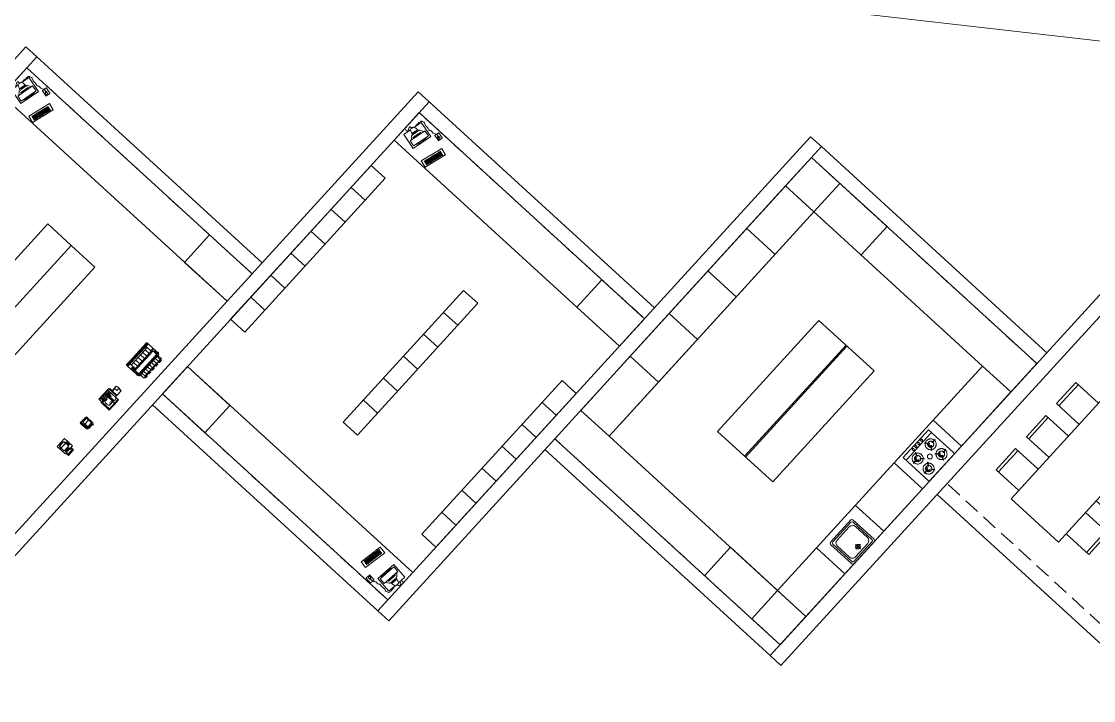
# Model space of a CAD drawing. Header units: metres. Extents: x 750 to 3116, y -341 to 1465.
# Drawn here: x 1571.61 to 1588.37, y 762.22 to 772.83 of the extents above; entities that cross this region are included whole.
import ezdxf

# ---------------------------------------------------------------- set-up
doc = ezdxf.new("R2010")
doc.units = ezdxf.units.M
for name, pattern in [('ACAD_ISO04W100', [30, 24, -3, 0, -3]), ('DASHED', [0.75, 0.5, -0.25]), ('DASHED2', [0.375, 0.25, -0.125])]:
    doc.linetypes.add(name, pattern=pattern)
for name, color, linetype, lineweight in [('Footpath', 32, 'Continuous', 18), ('Furniture', 44, 'Continuous', 5), ('Hidden line', 251, 'Continuous', 5), ('Inverted beam', 252, 'Continuous', 5), ('Wall ext', 20, 'Continuous', 18)]:
    doc.layers.add(name, color=color, linetype=linetype, lineweight=lineweight)

# ---------------------------------------------------------------- blocks, each defined once
blk = doc.blocks.new('Dining Table')
at = {"layer": 'Furniture', "color": 0, "linetype": 'ByBlock'}
for p, q in [((29872645, 12208379), (29872645, 12208859)), ((29872645, 12208859), (29873095, 12208859)), ((29872645, 12208809), (29873095, 12208809)), ((29873095, 12208859), (29873095, 12208379)), ((29873345, 12208859), (29873345, 12208379)), ((29873795, 12208859), (29873345, 12208859)), ((29873795, 12208809), (29873345, 12208809)), ((29873795, 12208379), (29873795, 12208859)), ((29874495, 12208859), (29874045, 12208859)), ((29874045, 12208859), (29874045, 12208379)), ((29874495, 12208809), (29874045, 12208809)), ((29874495, 12208379), (29874495, 12208859)), ((29872470, 12208379), (29872470, 12207379)), ((29874670, 12208379), (29872470, 12208379)), ((29874670, 12207379), (29874670, 12208379)), ((29874670, 12207379), (29872470, 12207379)), ((29872645, 12207379), (29872645, 12206899)), ((29873095, 12206899), (29873095, 12207379)), ((29873345, 12206899), (29873345, 12207379)), ((29873795, 12207379), (29873795, 12206899)), ((29874045, 12206899), (29874045, 12207379)), ((29874495, 12207379), (29874495, 12206899)), ((29872645, 12206949), (29873095, 12206949)), ((29872645, 12206899), (29873095, 12206899)), ((29873795, 12206949), (29873345, 12206949)), ((29873795, 12206899), (29873345, 12206899)), ((29874495, 12206949), (29874045, 12206949)), ((29874495, 12206899), (29874045, 12206899))]:
    blk.add_line(p, q, dxfattribs=at)
blk = doc.blocks.new('Oce TDS 400 Plotter')
for p, q in [((-22.5, 38), (22.5, 38)), ((-22.5, 29.5), (-22.5, 38)), ((22.5, 29.5), (22.5, 38)), ((-26.5, 23), (-26.5, 3.5)), ((-24.8, 23), (-26.5, 23)), ((-24.8, 29.5), (-24.8, 23)), ((-22.5, 29.5), (-24.8, 29.5)), ((24.7, 29.5), (22.5, 29.5)), ((24.7, 29.5), (24.7, 23)), ((24.7, 23), (26.5, 23)), ((26.5, 23), (26.5, 3.5)), ((-26.5, 3.5), (-25.9, 3.5)), ((-25.9, 3.5), (-25.9, 0)), ((-25.9, 0), (25.9, 0)), ((25.9, 3.5), (25.9, 0)), ((25.9, 3.5), (26.5, 3.5)), ((26.5, 3.5), (26.5, 16))]:
    blk.add_line(p, q)
at = {"color": 9}
for p, q in [((-20.5, 29.5), (-20.5, 38)), ((-20, 38), (-20, 39.7)), ((-19.8, 38), (-19.8, 39.7)), ((-16.3, 38), (-16.3, 39.7)), ((-16, 38), (-16, 39.7)), ((-11, 38), (-11, 39.7)), ((-10.8, 38), (-10.8, 39.7)), ((-7.3, 38), (-7.3, 39.7)), ((-7, 38), (-7, 39.7)), ((-2, 38), (-2, 39.7)), ((-1.8, 38), (-1.8, 39.7)), ((1.7, 38), (1.7, 39.7)), ((2, 38), (2, 39.7)), ((7, 38), (7, 39.7)), ((7.2, 38), (7.2, 39.7)), ((10.7, 38), (10.7, 39.7)), ((11, 38), (11, 39.7)), ((16, 38), (16, 39.7)), ((16.2, 38), (16.2, 39.7)), ((18.5, 29.5), (18.5, 38)), ((19.7, 38), (19.7, 39.7)), ((20, 38), (20, 39.7)), ((-26.5, 23), (-26.5, 26)), ((-24.8, 23), (-24.8, 20)), ((-23, 20), (-24.8, 20)), ((24.7, 29), (-24.8, 29)), ((-23, 27), (-23, 18)), ((23, 27), (-23, 27)), ((23, 26.5), (-23, 26.5)), ((22.5, 29.5), (-22.5, 29.5)), ((-20.5, 37), (18.5, 37)), ((-16, 29.5), (-16, 37)), ((-11, 29.5), (-11, 37)), ((-6, 29.5), (-6, 37)), ((-1, 29.5), (-1, 37)), ((4, 29.5), (4, 37)), ((9, 29.5), (9, 37)), ((14, 29.5), (14, 37)), ((23, 27), (23, 18)), ((23, 20), (24.7, 20)), ((24.7, 23), (24.7, 20)), ((26.5, 23), (26.5, 26)), ((26.5, 16), (-26.5, 16)), ((-26.5, 3.5), (-26.5, 2.5)), ((-25.9, 3.5), (25.9, 3.5)), ((-25.9, 1.7), (25.9, 1.7)), ((26.5, 18), (-23, 18)), ((-20.5, 18), (-20.5, 3.5)), ((-20.5, 6.5), (20.5, 6.5)), ((-15, 6.5), (-15, 16)), ((-9, 6.5), (-9, 16)), ((-3, 6.5), (-3, 16)), ((3, 6.5), (3, 16)), ((9, 6.5), (9, 16)), ((15, 6.5), (15, 16)), ((20.5, 18), (20.5, 3.5)), ((21.3, 13.5), (24.2, 13.5)), ((26.5, 3.5), (26.5, 2.5))]:
    blk.add_line(p, q, dxfattribs=at)
for points in [[(23.3, 29.5), (23.9, 29.5), (23.9, 30), (23.3, 30)], [(23.5, 30), (23.7, 30), (23.7, 30.8), (23.5, 30.8)], [(-24.6, 15.5), (-21.8, 15.5), (-21.8, 14.9), (-24.6, 14.9)], [(24.4, 15.7), (21.1, 15.7), (21.1, 10.7), (24.4, 10.7)], [(24.2, 15.5), (21.3, 15.5), (21.3, 11.2), (24.2, 11.2)], [(21.7, 13), (22.9, 13), (22.9, 12.3), (21.7, 12.3)]]:
    blk.add_lwpolyline(points, close=True, dxfattribs=at)
for centre in [(23.1, 11.9), (23.7, 13), (23.7, 12.5), (23.7, 11.9)]:
    blk.add_circle(centre, 0.135, dxfattribs=at)
for centre, radius, start, end in [((-19.7, 39.7), 0.342, 65.1032, 170.4724), ((-19.7, 39.7), 0.0922, 65.1032, 161.5869), ((-18, 42.9), 3.51, 240.0499, 299.8724), ((-18, 42.9), 3.26, 242.2719, 297.7281), ((-16.3, 39.7), 0.342, 9.5276, 114.8968), ((-16.3, 39.7), 0.0922, 18.4131, 114.8968), ((-10.7, 39.7), 0.342, 65.1032, 170.4724), ((-10.7, 39.7), 0.0922, 65.1032, 161.5869), ((-9, 42.9), 3.51, 240.0499, 299.8724), ((-9, 42.9), 3.26, 242.2719, 297.7281), ((-7.3, 39.7), 0.342, 9.5276, 114.8968), ((-7.3, 39.7), 0.0922, 18.4131, 114.8968), ((-1.7, 39.7), 0.342, 65.1032, 170.4724), ((-1.7, 39.7), 0.0922, 65.1032, 161.5869), ((0, 42.9), 3.51, 240.0499, 299.8724), ((0, 42.9), 3.26, 242.2719, 297.7281), ((1.7, 39.7), 0.342, 9.5276, 114.8968), ((1.7, 39.7), 0.0922, 18.4131, 114.8968), ((7.3, 39.7), 0.342, 65.1032, 170.4724), ((7.3, 39.7), 0.0922, 65.1032, 161.5869), ((9, 42.9), 3.51, 240.0499, 299.8724), ((9, 42.9), 3.26, 242.2719, 297.7281), ((10.7, 39.7), 0.342, 9.5276, 114.8968), ((10.7, 39.7), 0.0922, 18.4131, 114.8968), ((16.3, 39.7), 0.342, 65.1032, 170.4724), ((16.3, 39.7), 0.0922, 65.1032, 161.5869), ((18, 42.9), 3.51, 240.0499, 299.8724), ((18, 42.9), 3.26, 242.2719, 297.7281), ((19.7, 39.7), 0.342, 9.5276, 114.8968), ((19.7, 39.7), 0.0922, 18.4131, 114.8968), ((-24, 26), 3, 104.4775, 213.5573), ((-24, 26), 2.5, 107.4576, 180), ((24, 26), 3, 326.4427, 75.5225), ((24, 26), 2.5, 0, 72.5424), ((-24, 2.5), 3, 146.4427, 231.3178), ((-24, 2.5), 2.5, 180, 221.4096), ((-24, 2.5), 3, 236.4427, 303.5573), ((24, 2.5), 3, 236.4427, 303.5573), ((24, 2.5), 3, 308.6822, 33.5573), ((24, 2.5), 2.5, 318.5904, 0)]:
    blk.add_arc(centre, radius, start, end, dxfattribs=at)
blk = doc.blocks.new('Xerox 440-432 Plan')
for p, q in [((-23.8, 0), (-17.8, 0)), ((-23.8, -7), (-23.8, 0)), ((0, 0), (-17.8, 0)), ((0, -20), (0, 0)), ((-26.8, -7), (-38.8, -7)), ((-23.8, -7), (-26.8, -7)), ((-28.2, -19), (-38.8, -19)), ((-28.2, -24.5), (-28.2, -19)), ((-26.8, -24.5), (-28.2, -24.5)), ((-26.8, -26), (-26.8, -24.5)), ((-23.8, -26), (-26.8, -26)), ((-23.8, -24.1), (-23.8, -26)), ((-23.8, -26), (-1.8, -26)), ((-1.8, -26), (-1.8, -20)), ((-1.8, -20), (0, -20))]:
    blk.add_line(p, q)
at = {"color": 9}
for p, q in [((-1.8, -20), (-1.8, 0)), ((-34.2, -13), (-38.8, -13)), ((-34.2, -18), (-34.2, -13)), ((-28.2, -18), (-34.2, -18)), ((-28.2, -19), (-28.2, -7)), ((-26.8, -24.5), (-26.8, -7)), ((-23.8, -1.2), (-1.8, -1.2)), ((-23.8, -4.5), (-17.8, -4.5)), ((-23.8, -24.1), (-23.8, -7)), ((-23.8, -17.7), (-1.8, -17.7)), ((-17.8, -1.2), (-17.8, 0)), ((-17.8, -19.4), (-17.8, -4.5)), ((-17.8, -5.5), (-5.8, -5.5)), ((-17.8, -6.2), (-9.7, -6.2)), ((-14.8, -5.5), (-14.8, -1.2)), ((-12.8, -17.7), (-10.8, -15.5)), ((-10.8, -15.5), (-5.8, -15.5)), ((-9.7, -6.2), (-9.7, -5.5))]:
    blk.add_line(p, q, dxfattribs=at)
for points in [[(-13.5, -0.4), (-13.3, -0.4), (-13.3, 1), (-13.5, 1)], [(-20.2, -13.9), (-18.5, -13.9), (-18.5, -16.4), (-20.2, -16.4)], [(-19.3, -13.9), (-19.3, -13.9), (-19.3, -16.4), (-19.3, -16.4)], [(-16.4, -15.8), (-14.1, -15.8), (-14.1, -16.3), (-16.4, -16.3)], [(-16.3, -7.6), (-15.6, -7.6), (-15.6, -7.7), (-16.3, -7.7)], [(-14.1, -1.2), (-12.7, -1.2), (-12.7, -0.4), (-14.1, -0.4)], [(-13, -7.6), (-12.3, -7.6), (-12.3, -7.7), (-13, -7.7)], [(-9, -7.6), (-9.7, -7.6), (-9.7, -7.7), (-9, -7.7)], [(-21.8, -20.8), (-20.7, -20.8), (-20.7, -21.5), (-21.8, -21.5)], [(-21.8, -21.9), (-20.7, -21.9), (-20.7, -22.6), (-21.8, -22.6)], [(-19.5, -20.8), (-18.3, -20.8), (-18.3, -21.5), (-19.5, -21.5)], [(-19.5, -21.9), (-18.3, -21.9), (-18.3, -22.6), (-19.5, -22.6)], [(-17.5, -20.8), (-16.3, -20.8), (-16.3, -21.5), (-17.5, -21.5)], [(-17.5, -21.9), (-16.3, -21.9), (-16.3, -22.6), (-17.5, -22.6)], [(-14.9, -21.3), (-10.4, -21.3), (-10.4, -24), (-14.9, -24)], [(-9.5, -21), (-8.7, -21), (-8.7, -21.8), (-9.5, -21.8)]]:
    blk.add_lwpolyline(points, close=True, dxfattribs=at)
for points in [[(-17.8, -9), (-16.9, -9), (-16.9, -14.5), (-17.8, -14.5)], [(-15.2, -15.8), (-15.2, -7.2), (-15.1, -7.2), (-15.1, -15.8)], [(-15.1, -16.3), (-15.1, -16.8), (-15.2, -16.8), (-15.2, -16.3)]]:
    blk.add_lwpolyline(points, dxfattribs=at)
for centre in [(-7.1, -20.9), (-7.1, -21.9), (-7.1, -23), (-6.1, -20.9), (-6.1, -21.9), (-6.1, -23), (-5, -20.9), (-5, -21.9), (-5, -23)]:
    blk.add_circle(centre, 0.286, dxfattribs=at)
blk.add_arc((-21.2, -13), 18.5, 161.0754, 198.9246)
for centre, radius, start, end in [((-21.2, -13), 17.5, 159.949, 180), ((-17.8, -10.5), 13, 337.3801, 22.6199), ((-13, 39.3), 58.9, 259.6025, 265.4237), ((-13, 39.3), 59.3, 259.6025, 280.986), ((-13, 39.3), 64.3, 260.4191, 280.1222)]:
    blk.add_arc(centre, radius, start, end, dxfattribs=at)
blk = doc.blocks.new('Hp 2200n')
for p, q in [((0, 0), (-16, 0)), ((0, -1), (0, 0)), ((-16, -1.8), (-16.5, -1.8)), ((-16, 0), (-16, -1.8)), ((-1, -15.3), (-9.5, -15.3)), ((-1, -13.3), (0, -13.3)), ((-1, -13.3), (-1, -15.3)), ((1, -1), (0, -1)), ((0, -13.3), (0, -12.2)), ((0, -12.2), (1, -12.2)), ((1, -12.2), (1, -1))]:
    blk.add_line(p, q)
at = {"color": 9}
for p, q in [((-9.5, -15.3), (-9.5, 0)), ((-16, -1.8), (-16, -13.3)), ((-16, -13.3), (-1, -13.3)), ((-2.5, -1.8), (-14.5, -1.8)), ((-14.5, -1.8), (-14.5, -10.9)), ((-14.5, -10.9), (-2.5, -10.9)), ((-9.2, -13), (-9.2, -11.1)), ((-9, -13), (-9, -11.1)), ((-8.8, -13), (-8.8, -11.1)), ((-8.5, -13), (-8.5, -11.1)), ((-8.2, -13), (-8.2, -11.1)), ((-8, -13), (-8, -11.1)), ((-7.8, -13), (-7.8, -11.1)), ((-7.5, -13), (-7.5, -11.1)), ((-7.2, -13), (-7.2, -11.1)), ((-7, -13), (-7, -11.1)), ((-6.8, -13), (-6.8, -11.1)), ((-6.5, -13), (-6.5, -11.1)), ((-6.2, -13), (-6.2, -11.1)), ((-6, -13), (-6, -11.1)), ((-5.8, -13), (-5.8, -11.1)), ((-5.5, -13), (-5.5, -11.1)), ((-5.2, -13), (-5.2, -11.1)), ((-5, -13), (-5, -11.1)), ((-4.8, -13), (-4.8, -11.1)), ((-4.5, -13), (-4.5, -11.1)), ((-4.2, -13), (-4.2, -11.1)), ((-4, -13), (-4, -11.1)), ((-3.8, -13), (-3.8, -11.1)), ((-3.5, -13), (-3.5, -11.1)), ((-3.2, -13), (-3.2, -11.1)), ((-3, -13), (-3, -11.1)), ((-2.8, -13), (-2.8, -11.1)), ((-2.5, -10.9), (-2.5, -1.8)), ((-2.5, -13), (-2.5, -11.1)), ((-2.2, -13), (-2.2, -11.1)), ((-2, -13), (-2, -1.8)), ((-1.8, -13), (-1.8, -1.8)), ((-1.5, -13), (-1.5, -1.8)), ((-1.2, -13), (-1.2, -1.8)), ((-1, -13), (-1, -1.8)), ((-0.7, -13), (-0.7, -1.8)), ((-0.5, -13), (-0.5, -1.8)), ((1, -5.5), (0.6, -5.5)), ((1, -7.2), (0.6, -7.2))]:
    blk.add_line(p, q, dxfattribs=at)
for points in [[(-14.9, -14.1), (-14.8, -14.1), (-14.8, -14.7), (-14.9, -14.7)], [(1, -2), (1.9, -2), (1.9, -2.7), (1, -2.7)], [(1.9, -2.2), (2.7, -2.2), (2.7, -2.5), (1.9, -2.5)]]:
    blk.add_lwpolyline(points, close=True, dxfattribs=at)
for centre in [(-13.2, -14.7), (-12.4, -14.7), (-11.6, -14.7)]:
    blk.add_circle(centre, 0.138, dxfattribs=at)
for centre, radius, start, end in [((98.8, -12.8), 115.9, 174.5365, 181.2213), ((-13.3, -1.6), 14.2, 254.6766, 285.3234)]:
    blk.add_arc(centre, radius, start, end)
for centre, radius, start, end in [((-14.9, -14.7), 0.375, 96.2087, 83.7913), ((1.6, -6.3), 1.3, 138.4521, 221.5479)]:
    blk.add_arc(centre, radius, start, end, dxfattribs=at)
blk = doc.blocks.new('Hp 5000 DN')
for p, q in [((0, 19), (-19, 19)), ((-19, 19), (-19, 0)), ((0, 0), (0, 19)), ((-19, 0), (0, 0)), ((0, 15), (6, 15)), ((0, 2), (6, 2)), ((6, 2), (6, 15))]:
    blk.add_line(p, q)
at = {"color": 9}
for p, q in [((-12, 19), (-12, 0)), ((-8, 19), (-8, 14.5)), ((-5.7, 19), (-5.7, 14.5)), ((-16, 11.5), (-17.9, 11.5)), ((-16, 5.5), (-17.9, 5.5)), ((-5.3, 14.5), (-14.5, 14.5)), ((-14.5, 2.5), (-5.3, 2.5)), ((-10.6, 15.9), (-10.6, 15.6)), ((-10.3, 15.9), (-10.3, 15.6)), ((-10.1, 15.9), (-10.1, 15.6)), ((-9.8, 15.9), (-9.8, 15.6)), ((-9.5, 15.9), (-9.5, 15.6)), ((-9.2, 15.9), (-9.2, 15.6)), ((-9, 15.9), (-9, 15.6)), ((-8.7, 15.9), (-8.7, 15.6)), ((-3.3, 12), (-1.3, 12)), ((-3.3, 11.5), (-1.3, 11.5)), ((-3.3, 11), (-1.3, 11)), ((-3.3, 10.5), (-1.3, 10.5)), ((-3.3, 10), (-1.3, 10)), ((-3.3, 9.5), (-1.3, 9.5)), ((-3.3, 9), (-1.3, 9)), ((-3.3, 8.5), (-1.3, 8.5)), ((-3.3, 8), (-1.3, 8)), ((-3.3, 7.5), (-1.3, 7.5)), ((-3.3, 7), (-1.3, 7)), ((-3.3, 6.5), (-1.3, 6.5)), ((-3.3, 6), (-1.3, 6)), ((-3.3, 5.5), (-1.3, 5.5)), ((-3.3, 5), (-1.3, 5)), ((-3.3, 4.5), (-1.3, 4.5)), ((-3.3, 4), (-1.3, 4)), ((0, 14), (4.2, 14)), ((0, 3), (4.2, 3)), ((4.2, 3), (4.2, 14))]:
    blk.add_line(p, q, dxfattribs=at)
for points in [[(-8.8, 16.8), (-9.8, 16.8), (-9.8, 18.1), (-8.8, 18.1)], [(0.8, 12.6), (1.6, 12.6), (1.6, 12.3), (0.8, 12.3)]]:
    blk.add_lwpolyline(points, close=True, dxfattribs=at)
blk.add_lwpolyline([(0, 13.2), (0.8, 13.2), (0.8, 11.7), (0, 11.7)], dxfattribs=at)
for centre in [(-11.1, 18), (-11.1, 16.7), (-11.1, 15.7)]:
    blk.add_circle(centre, 0.284, dxfattribs=at)
for centre, radius, start, end in [((-0.6, 8.5), 17.6, 170.1604, 189.8396), ((0.8, 8.5), 17.6, 162.6264, 170.1604), ((0.8, 8.5), 17.6, 189.8396, 197.3736), ((0.8, 8.5), 17.1, 162.7897, 197.2103), ((-14.5, 12.7), 1.81, 92.2529, 144.5481), ((-14.5, 4.3), 1.81, 215.4519, 267.7471), ((-13.8, 12.6), 1.9, 98.2116, 150.7402), ((-13.8, 4.4), 1.9, 209.2598, 261.7884), ((-10.4, 15.9), 0.138, 0, 180), ((-10.4, 15.9), 0.138, 0, 180), ((-10.4, 15.6), 0.138, 180, 0), ((-9.9, 15.9), 0.138, 0, 180), ((-9.9, 15.9), 0.138, 0, 180), ((-9.9, 15.6), 0.138, 180, 0), ((-9.4, 15.9), 0.138, 0, 180), ((-9.4, 15.9), 0.138, 0, 180), ((-9.4, 15.6), 0.138, 180, 0), ((-8.9, 15.9), 0.138, 0, 180), ((-8.9, 15.9), 0.138, 0, 180), ((-8.9, 15.6), 0.138, 180, 0), ((-5.4, 14.1), 0.425, 14.267, 83.775), ((-5.4, 2.9), 0.425, 276.225, 345.733), ((-40.6, 8.5), 36.1, 350.9408, 9.0592)]:
    blk.add_arc(centre, radius, start, end, dxfattribs=at)
blk = doc.blocks.new('system')
at = {"layer": 'Furniture'}
for p, q in [((11493463.675, 4446039.173), (11493463.639, 4446039.167)), ((11493463.712, 4446039.081), (11493463.675, 4446039.173)), ((11493463.679, 4446039.164), (11493463.805, 4446039.183)), ((11493463.805, 4446039.183), (11493463.844, 4446038.922)), ((11493463.476, 4446039.134), (11493463.602, 4446039.153)), ((11493463.514, 4446038.873), (11493463.476, 4446039.134)), ((11493463.521, 4446039.001), (11493463.8, 4446039.043)), ((11493463.544, 4446039.005), (11493463.576, 4446039.061)), ((11493463.576, 4446039.061), (11493463.594, 4446039.064)), ((11493463.59, 4446039.021), (11493463.588, 4446039.034)), ((11493463.594, 4446039.064), (11493463.603, 4446039.162)), ((11493463.597, 4446039.022), (11493463.595, 4446039.035)), ((11493463.603, 4446039.162), (11493463.64, 4446039.167)), ((11493463.604, 4446039.023), (11493463.603, 4446039.036)), ((11493463.694, 4446039.107), (11493463.605, 4446039.093)), ((11493463.695, 4446039.099), (11493463.606, 4446039.086)), ((11493463.696, 4446039.092), (11493463.608, 4446039.079)), ((11493463.697, 4446039.085), (11493463.609, 4446039.072)), ((11493463.611, 4446039.024), (11493463.61, 4446039.038)), ((11493463.619, 4446039.025), (11493463.617, 4446039.039)), ((11493463.626, 4446039.026), (11493463.624, 4446039.04)), ((11493463.633, 4446039.028), (11493463.631, 4446039.041)), ((11493463.64, 4446039.029), (11493463.638, 4446039.042)), ((11493463.647, 4446039.03), (11493463.645, 4446039.043)), ((11493463.654, 4446039.031), (11493463.652, 4446039.044)), ((11493463.661, 4446039.032), (11493463.659, 4446039.045)), ((11493463.668, 4446039.033), (11493463.666, 4446039.046)), ((11493463.675, 4446039.034), (11493463.673, 4446039.047)), ((11493463.682, 4446039.035), (11493463.68, 4446039.048)), ((11493463.689, 4446039.036), (11493463.687, 4446039.049)), ((11493463.696, 4446039.037), (11493463.694, 4446039.05)), ((11493463.703, 4446039.038), (11493463.701, 4446039.051)), ((11493463.71, 4446039.039), (11493463.708, 4446039.052)), ((11493463.73, 4446039.084), (11493463.712, 4446039.081)), ((11493463.717, 4446039.04), (11493463.715, 4446039.053)), ((11493463.724, 4446039.041), (11493463.722, 4446039.054)), ((11493463.731, 4446039.042), (11493463.729, 4446039.055)), ((11493463.777, 4446039.039), (11493463.73, 4446039.084)), ((11493463.8, 4446039.043), (11493463.814, 4446038.947)), ((11493463.844, 4446038.922), (11493463.514, 4446038.873)), ((11493463.535, 4446038.906), (11493463.521, 4446039.001)), ((11493463.814, 4446038.947), (11493463.535, 4446038.906)), ((11493463.449, 4446038.785), (11493463.421, 4446038.777)), ((11493463.43, 4446038.78), (11493463.426, 4446038.793)), ((11493463.441, 4446038.783), (11493463.437, 4446038.796)), ((11493463.517, 4446038.62), (11493463.887, 4446038.695)), ((11493463.887, 4446038.695), (11493463.91, 4446038.582)), ((11493463.54, 4446038.507), (11493463.517, 4446038.62)), ((11493463.91, 4446038.582), (11493463.54, 4446038.507)), ((11493463.571, 4446038.513), (11493463.558, 4446038.511)), ((11493463.563, 4446038.602), (11493463.576, 4446038.604)), ((11493463.565, 4446038.591), (11493463.563, 4446038.602)), ((11493463.578, 4446038.594), (11493463.565, 4446038.591)), ((11493463.567, 4446038.582), (11493463.58, 4446038.585)), ((11493463.569, 4446038.572), (11493463.567, 4446038.582)), ((11493463.582, 4446038.574), (11493463.569, 4446038.572)), ((11493463.571, 4446038.563), (11493463.584, 4446038.566)), ((11493463.573, 4446038.552), (11493463.571, 4446038.563)), ((11493463.586, 4446038.555), (11493463.573, 4446038.552)), ((11493463.575, 4446038.544), (11493463.588, 4446038.546)), ((11493463.577, 4446038.533), (11493463.575, 4446038.544)), ((11493463.576, 4446038.604), (11493463.578, 4446038.594)), ((11493463.59, 4446038.536), (11493463.577, 4446038.533)), ((11493463.58, 4446038.585), (11493463.582, 4446038.574)), ((11493463.584, 4446038.606), (11493463.597, 4446038.609)), ((11493463.586, 4446038.595), (11493463.584, 4446038.606)), ((11493463.584, 4446038.566), (11493463.586, 4446038.555)), ((11493463.599, 4446038.598), (11493463.586, 4446038.595)), ((11493463.588, 4446038.587), (11493463.601, 4446038.589)), ((11493463.59, 4446038.576), (11493463.588, 4446038.587)), ((11493463.588, 4446038.546), (11493463.59, 4446038.536)), ((11493463.602, 4446038.52), (11493463.589, 4446038.517)), ((11493463.603, 4446038.579), (11493463.59, 4446038.576)), ((11493463.592, 4446038.567), (11493463.605, 4446038.57)), ((11493463.594, 4446038.557), (11493463.592, 4446038.567)), ((11493463.607, 4446038.559), (11493463.594, 4446038.557)), ((11493463.596, 4446038.548), (11493463.609, 4446038.551)), ((11493463.598, 4446038.538), (11493463.596, 4446038.548)), ((11493463.597, 4446038.609), (11493463.599, 4446038.598)), ((11493463.611, 4446038.54), (11493463.598, 4446038.538)), ((11493463.601, 4446038.589), (11493463.603, 4446038.579)), ((11493463.605, 4446038.57), (11493463.607, 4446038.559)), ((11493463.606, 4446038.61), (11493463.619, 4446038.613)), ((11493463.608, 4446038.6), (11493463.606, 4446038.61)), ((11493463.621, 4446038.602), (11493463.608, 4446038.6)), ((11493463.609, 4446038.591), (11493463.622, 4446038.594)), ((11493463.612, 4446038.58), (11493463.609, 4446038.591)), ((11493463.609, 4446038.551), (11493463.611, 4446038.54)), ((11493463.625, 4446038.583), (11493463.612, 4446038.58)), ((11493463.613, 4446038.572), (11493463.626, 4446038.574)), ((11493463.616, 4446038.561), (11493463.613, 4446038.572)), ((11493463.629, 4446038.564), (11493463.616, 4446038.561)), ((11493463.617, 4446038.553), (11493463.63, 4446038.555)), ((11493463.619, 4446038.542), (11493463.617, 4446038.553)), ((11493463.619, 4446038.613), (11493463.621, 4446038.602)), ((11493463.632, 4446038.545), (11493463.619, 4446038.542)), ((11493463.632, 4446038.526), (11493463.619, 4446038.523)), ((11493463.622, 4446038.594), (11493463.625, 4446038.583)), ((11493463.626, 4446038.574), (11493463.629, 4446038.564)), ((11493463.627, 4446038.615), (11493463.64, 4446038.617)), ((11493463.629, 4446038.604), (11493463.627, 4446038.615)), ((11493463.642, 4446038.607), (11493463.629, 4446038.604)), ((11493463.63, 4446038.555), (11493463.632, 4446038.545)), ((11493463.631, 4446038.595), (11493463.644, 4446038.598)), ((11493463.633, 4446038.585), (11493463.631, 4446038.595)), ((11493463.646, 4446038.587), (11493463.633, 4446038.585)), ((11493463.635, 4446038.576), (11493463.648, 4446038.579)), ((11493463.637, 4446038.566), (11493463.635, 4446038.576)), ((11493463.65, 4446038.568), (11493463.637, 4446038.566)), ((11493463.639, 4446038.557), (11493463.652, 4446038.56)), ((11493463.641, 4446038.546), (11493463.639, 4446038.557)), ((11493463.64, 4446038.617), (11493463.642, 4446038.607)), ((11493463.654, 4446038.549), (11493463.641, 4446038.546)), ((11493463.644, 4446038.598), (11493463.646, 4446038.587)), ((11493463.648, 4446038.619), (11493463.661, 4446038.622)), ((11493463.65, 4446038.608), (11493463.648, 4446038.619)), ((11493463.648, 4446038.579), (11493463.65, 4446038.568)), ((11493463.663, 4446038.611), (11493463.65, 4446038.608)), ((11493463.663, 4446038.532), (11493463.65, 4446038.529)), ((11493463.652, 4446038.6), (11493463.665, 4446038.602)), ((11493463.654, 4446038.589), (11493463.652, 4446038.6)), ((11493463.652, 4446038.56), (11493463.654, 4446038.549)), ((11493463.667, 4446038.592), (11493463.654, 4446038.589)), ((11493463.656, 4446038.58), (11493463.669, 4446038.583)), ((11493463.658, 4446038.57), (11493463.656, 4446038.58)), ((11493463.671, 4446038.573), (11493463.658, 4446038.57)), ((11493463.66, 4446038.561), (11493463.673, 4446038.564)), ((11493463.662, 4446038.551), (11493463.66, 4446038.561)), ((11493463.661, 4446038.622), (11493463.663, 4446038.611)), ((11493463.675, 4446038.553), (11493463.662, 4446038.551)), ((11493463.665, 4446038.602), (11493463.667, 4446038.592)), ((11493463.669, 4446038.583), (11493463.671, 4446038.573)), ((11493463.67, 4446038.623), (11493463.683, 4446038.626)), ((11493463.672, 4446038.613), (11493463.67, 4446038.623)), ((11493463.685, 4446038.615), (11493463.672, 4446038.613)), ((11493463.673, 4446038.564), (11493463.675, 4446038.553)), ((11493463.674, 4446038.604), (11493463.687, 4446038.607)), ((11493463.676, 4446038.593), (11493463.674, 4446038.604)), ((11493463.689, 4446038.596), (11493463.676, 4446038.593)), ((11493463.677, 4446038.585), (11493463.69, 4446038.587)), ((11493463.68, 4446038.574), (11493463.677, 4446038.585)), ((11493463.693, 4446038.577), (11493463.68, 4446038.574)), ((11493463.693, 4446038.538), (11493463.68, 4446038.536)), ((11493463.681, 4446038.566), (11493463.694, 4446038.568)), ((11493463.684, 4446038.555), (11493463.681, 4446038.566)), ((11493463.683, 4446038.626), (11493463.685, 4446038.615)), ((11493463.697, 4446038.558), (11493463.684, 4446038.555)), ((11493463.687, 4446038.607), (11493463.689, 4446038.596)), ((11493463.69, 4446038.587), (11493463.693, 4446038.577)), ((11493463.691, 4446038.628), (11493463.704, 4446038.63)), ((11493463.693, 4446038.617), (11493463.691, 4446038.628)), ((11493463.706, 4446038.62), (11493463.693, 4446038.617)), ((11493463.694, 4446038.568), (11493463.697, 4446038.558)), ((11493463.695, 4446038.608), (11493463.708, 4446038.611)), ((11493463.697, 4446038.598), (11493463.695, 4446038.608)), ((11493463.71, 4446038.6), (11493463.697, 4446038.598)), ((11493463.699, 4446038.589), (11493463.712, 4446038.592)), ((11493463.701, 4446038.579), (11493463.699, 4446038.589)), ((11493463.714, 4446038.581), (11493463.701, 4446038.579)), ((11493463.703, 4446038.57), (11493463.716, 4446038.573)), ((11493463.705, 4446038.559), (11493463.703, 4446038.57)), ((11493463.704, 4446038.63), (11493463.706, 4446038.62)), ((11493463.718, 4446038.562), (11493463.705, 4446038.559)), ((11493463.708, 4446038.611), (11493463.71, 4446038.6)), ((11493463.724, 4446038.545), (11493463.711, 4446038.542)), ((11493463.712, 4446038.632), (11493463.725, 4446038.635)), ((11493463.715, 4446038.621), (11493463.712, 4446038.632)), ((11493463.712, 4446038.592), (11493463.714, 4446038.581)), ((11493463.728, 4446038.624), (11493463.715, 4446038.621)), ((11493463.716, 4446038.613), (11493463.729, 4446038.615)), ((11493463.718, 4446038.602), (11493463.716, 4446038.613)), ((11493463.716, 4446038.573), (11493463.718, 4446038.562)), ((11493463.731, 4446038.605), (11493463.718, 4446038.602)), ((11493463.72, 4446038.594), (11493463.733, 4446038.596)), ((11493463.722, 4446038.583), (11493463.72, 4446038.594)), ((11493463.735, 4446038.586), (11493463.722, 4446038.583)), ((11493463.724, 4446038.574), (11493463.737, 4446038.577)), ((11493463.726, 4446038.564), (11493463.724, 4446038.574)), ((11493463.725, 4446038.635), (11493463.728, 4446038.624)), ((11493463.739, 4446038.566), (11493463.726, 4446038.564)), ((11493463.729, 4446038.615), (11493463.731, 4446038.605)), ((11493463.733, 4446038.596), (11493463.735, 4446038.586)), ((11493463.734, 4446038.636), (11493463.747, 4446038.639)), ((11493463.736, 4446038.626), (11493463.734, 4446038.636)), ((11493463.749, 4446038.628), (11493463.736, 4446038.626)), ((11493463.737, 4446038.577), (11493463.739, 4446038.566)), ((11493463.738, 4446038.617), (11493463.751, 4446038.62)), ((11493463.74, 4446038.607), (11493463.738, 4446038.617)), ((11493463.753, 4446038.609), (11493463.74, 4446038.607)), ((11493463.742, 4446038.598), (11493463.755, 4446038.601)), ((11493463.744, 4446038.587), (11493463.742, 4446038.598)), ((11493463.755, 4446038.551), (11493463.742, 4446038.548)), ((11493463.757, 4446038.59), (11493463.744, 4446038.587)), ((11493463.746, 4446038.579), (11493463.758, 4446038.581)), ((11493463.748, 4446038.568), (11493463.746, 4446038.579)), ((11493463.747, 4446038.639), (11493463.749, 4446038.628)), ((11493463.761, 4446038.571), (11493463.748, 4446038.568)), ((11493463.751, 4446038.62), (11493463.753, 4446038.609)), ((11493463.755, 4446038.641), (11493463.768, 4446038.643)), ((11493463.757, 4446038.63), (11493463.755, 4446038.641)), ((11493463.755, 4446038.601), (11493463.757, 4446038.59)), ((11493463.77, 4446038.633), (11493463.757, 4446038.63)), ((11493463.758, 4446038.581), (11493463.761, 4446038.571)), ((11493463.759, 4446038.621), (11493463.772, 4446038.624)), ((11493463.761, 4446038.611), (11493463.759, 4446038.621)), ((11493463.774, 4446038.614), (11493463.761, 4446038.611)), ((11493463.763, 4446038.602), (11493463.776, 4446038.605)), ((11493463.765, 4446038.592), (11493463.763, 4446038.602)), ((11493463.778, 4446038.594), (11493463.765, 4446038.592)), ((11493463.767, 4446038.583), (11493463.78, 4446038.586)), ((11493463.769, 4446038.572), (11493463.767, 4446038.583)), ((11493463.768, 4446038.643), (11493463.77, 4446038.633)), ((11493463.782, 4446038.575), (11493463.769, 4446038.572)), ((11493463.772, 4446038.624), (11493463.774, 4446038.614)), ((11493463.785, 4446038.557), (11493463.772, 4446038.554)), ((11493463.776, 4446038.645), (11493463.789, 4446038.648)), ((11493463.779, 4446038.634), (11493463.776, 4446038.645)), ((11493463.776, 4446038.605), (11493463.778, 4446038.594)), ((11493463.792, 4446038.637), (11493463.779, 4446038.634)), ((11493463.78, 4446038.626), (11493463.793, 4446038.628)), ((11493463.783, 4446038.615), (11493463.78, 4446038.626)), ((11493463.78, 4446038.586), (11493463.782, 4446038.575)), ((11493463.796, 4446038.618), (11493463.783, 4446038.615)), ((11493463.784, 4446038.607), (11493463.797, 4446038.609)), ((11493463.786, 4446038.596), (11493463.784, 4446038.607)), ((11493463.799, 4446038.599), (11493463.786, 4446038.596)), ((11493463.788, 4446038.587), (11493463.801, 4446038.59)), ((11493463.79, 4446038.577), (11493463.788, 4446038.587)), ((11493463.789, 4446038.648), (11493463.792, 4446038.637)), ((11493463.803, 4446038.579), (11493463.79, 4446038.577)), ((11493463.793, 4446038.628), (11493463.796, 4446038.618)), ((11493463.797, 4446038.609), (11493463.799, 4446038.599)), ((11493463.798, 4446038.649), (11493463.811, 4446038.652)), ((11493463.8, 4446038.639), (11493463.798, 4446038.649)), ((11493463.813, 4446038.641), (11493463.8, 4446038.639)), ((11493463.801, 4446038.59), (11493463.803, 4446038.579)), ((11493463.802, 4446038.63), (11493463.815, 4446038.633)), ((11493463.804, 4446038.62), (11493463.802, 4446038.63)), ((11493463.816, 4446038.563), (11493463.803, 4446038.561)), ((11493463.817, 4446038.622), (11493463.804, 4446038.62)), ((11493463.806, 4446038.611), (11493463.819, 4446038.614)), ((11493463.808, 4446038.6), (11493463.806, 4446038.611)), ((11493463.821, 4446038.603), (11493463.808, 4446038.6)), ((11493463.81, 4446038.592), (11493463.823, 4446038.594)), ((11493463.812, 4446038.581), (11493463.81, 4446038.592)), ((11493463.811, 4446038.652), (11493463.813, 4446038.641)), ((11493463.825, 4446038.584), (11493463.812, 4446038.581)), ((11493463.815, 4446038.633), (11493463.817, 4446038.622)), ((11493463.819, 4446038.654), (11493463.832, 4446038.656)), ((11493463.821, 4446038.643), (11493463.819, 4446038.654)), ((11493463.819, 4446038.614), (11493463.821, 4446038.603)), ((11493463.834, 4446038.646), (11493463.821, 4446038.643)), ((11493463.823, 4446038.635), (11493463.836, 4446038.637)), ((11493463.825, 4446038.624), (11493463.823, 4446038.635)), ((11493463.823, 4446038.594), (11493463.825, 4446038.584)), ((11493463.838, 4446038.627), (11493463.825, 4446038.624)), ((11493463.827, 4446038.615), (11493463.84, 4446038.618)), ((11493463.829, 4446038.605), (11493463.827, 4446038.615)), ((11493463.842, 4446038.607), (11493463.829, 4446038.605)), ((11493463.831, 4446038.596), (11493463.844, 4446038.599)), ((11493463.833, 4446038.585), (11493463.831, 4446038.596)), ((11493463.832, 4446038.656), (11493463.834, 4446038.646)), ((11493463.846, 4446038.588), (11493463.833, 4446038.585)), ((11493463.847, 4446038.569), (11493463.834, 4446038.567)), ((11493463.836, 4446038.637), (11493463.838, 4446038.627)), ((11493463.84, 4446038.618), (11493463.842, 4446038.607)), ((11493463.841, 4446038.658), (11493463.854, 4446038.661)), ((11493463.843, 4446038.648), (11493463.841, 4446038.658)), ((11493463.856, 4446038.65), (11493463.843, 4446038.648)), ((11493463.844, 4446038.599), (11493463.846, 4446038.588)), ((11493463.845, 4446038.639), (11493463.857, 4446038.642)), ((11493463.847, 4446038.628), (11493463.845, 4446038.639)), ((11493463.86, 4446038.631), (11493463.847, 4446038.628)), ((11493463.848, 4446038.62), (11493463.861, 4446038.622)), ((11493463.851, 4446038.609), (11493463.848, 4446038.62)), ((11493463.864, 4446038.612), (11493463.851, 4446038.609)), ((11493463.852, 4446038.6), (11493463.865, 4446038.603)), ((11493463.855, 4446038.59), (11493463.852, 4446038.6)), ((11493463.854, 4446038.661), (11493463.856, 4446038.65)), ((11493463.867, 4446038.592), (11493463.855, 4446038.59)), ((11493463.857, 4446038.642), (11493463.86, 4446038.631)), ((11493463.861, 4446038.622), (11493463.864, 4446038.612)), ((11493463.877, 4446038.576), (11493463.864, 4446038.573)), ((11493463.865, 4446038.603), (11493463.867, 4446038.592)), ((11493463.908, 4446038.582), (11493463.895, 4446038.579)), ((11493463.905, 4446038.597), (11493463.907, 4446038.587))]:
    blk.add_line(p, q, dxfattribs=at)
blk.add_lwpolyline([(11493463.473, 4446038.746), (11493463.459, 4446038.839, 0.414214), (11493463.454, 4446038.843), (11493463.39, 4446038.834, 0.414214), (11493463.386, 4446038.829), (11493463.4, 4446038.735, 0.414214), (11493463.405, 4446038.731), (11493463.469, 4446038.74, 0.414214)], format="xyb", close=True, dxfattribs=at)
blk.add_arc((11493463.62, 4446039.307), 0.403, 260.6745, 295.8257, dxfattribs=at)
at = {"layer": 'Furniture', "extrusion": (0, 0, -1)}
blk.add_ellipse((11493463.438, 4446038.774), major_axis=(0.0073, -0.0244), ratio=0.627322, dxfattribs=at)
at = {"layer": 'Furniture'}
for points in [[(11493463.621, 4446039.165), (11493463.643, 4446039.184), (11493463.645, 4446039.201), (11493463.693, 4446039.193), (11493463.708, 4446039.169)], [(11493463.742, 4446039.174), (11493463.726, 4446039.191), (11493463.732, 4446039.204), (11493463.729, 4446039.222)], [(11493463.583, 4446039.15), (11493463.568, 4446039.16), (11493463.545, 4446039.156), (11493463.505, 4446039.158), (11493463.483, 4446039.155), (11493463.462, 4446039.15), (11493463.456, 4446039.133), (11493463.445, 4446039.11), (11493463.462, 4446039.052), (11493463.46, 4446039.026), (11493463.463, 4446038.991), (11493463.468, 4446038.954), (11493463.458, 4446038.943), (11493463.452, 4446038.887), (11493463.427, 4446038.834), (11493463.43, 4446038.798)]]:
    blk.add_spline(points, degree=3, dxfattribs=at)

msp = doc.modelspace()

# ---------------------------------------------------------------- linework, layer by layer
at = {"layer": 'Footpath'}
msp.add_lwpolyline([(1553.424, 776.528), (1598.157, 771.416)], dxfattribs=at)
at = {"layer": 'Furniture'}
for p, q in [((1579.946, 766.31), (1583.959, 770.702)), ((1582.914, 766.037), (1584.498, 767.771)), ((1582.929, 766.024), (1584.513, 767.757)), ((1583.429, 763.94), (1585.858, 766.598)), ((1584.572, 765.043), (1584.256, 764.697)), ((1584.573, 765.007), (1584.291, 764.698)), ((1584.939, 764.741), (1584.607, 765.044)), ((1584.904, 764.739), (1584.609, 765.009)), ((1584.55, 764.937), (1584.359, 764.728)), ((1584.833, 764.77), (1584.646, 764.941)), ((1584.59, 764.358), (1584.258, 764.661)), ((1584.588, 764.393), (1584.293, 764.663)), ((1584.906, 764.704), (1584.623, 764.395)), ((1584.941, 764.705), (1584.625, 764.359)), ((1584.838, 764.674), (1584.647, 764.465)), ((1584.551, 764.461), (1584.364, 764.632))]:
    msp.add_line(p, q, dxfattribs=at)
at = {"layer": 'Furniture', "linetype": 'DASHED', "ltscale": 2}
for p, q in [((1585.817, 766.393), (1585.452, 765.993)), ((1586.179, 766.094), (1585.85, 766.394)), ((1585.788, 766.228), (1585.724, 766.242)), ((1585.789, 766.235), (1585.725, 766.249)), ((1585.823, 766.19), (1585.832, 766.125)), ((1585.83, 766.191), (1585.838, 766.126)), ((1585.842, 766.252), (1585.886, 766.301)), ((1585.842, 766.252), (1585.886, 766.301)), ((1585.847, 766.248), (1585.891, 766.296)), ((1585.847, 766.248), (1585.891, 766.296)), ((1585.605, 766.033), (1585.585, 766.096)), ((1585.611, 766.035), (1585.591, 766.098)), ((1585.652, 766.003), (1585.718, 766.001)), ((1585.652, 765.996), (1585.717, 765.994)), ((1585.814, 765.661), (1586.18, 766.061)), ((1585.957, 766.075), (1585.891, 766.078)), ((1585.957, 766.068), (1585.891, 766.071)), ((1585.998, 766.036), (1586.017, 765.974)), ((1586.004, 766.038), (1586.024, 765.976)), ((1586.012, 766.097), (1586.056, 766.146)), ((1586.017, 766.093), (1586.061, 766.141)), ((1585.592, 765.979), (1585.548, 765.93)), ((1585.597, 765.974), (1585.553, 765.926)), ((1585.597, 765.974), (1585.553, 765.926)), ((1585.765, 765.821), (1585.72, 765.773)), ((1585.782, 765.878), (1585.773, 765.943)), ((1585.789, 765.879), (1585.78, 765.944)), ((1585.823, 765.834), (1585.887, 765.82)), ((1585.824, 765.841), (1585.888, 765.826)), ((1585.77, 765.817), (1585.726, 765.768)), ((1585.77, 765.817), (1585.726, 765.768))]:
    msp.add_line(p, q, dxfattribs=at)
at = {"layer": 'Furniture', "linetype": 'ACAD_ISO04W100', "ltscale": 0.05}
for p, q in [((1584.649, 764.657), (1584.723, 764.589)), ((1584.652, 764.585), (1584.724, 764.665))]:
    msp.add_line(p, q, dxfattribs=at)
at = {"layer": 'Furniture'}
for points in [[(1571.303, 771.675), (1574.824, 768.458), (1575.215, 768.886), (1571.694, 772.103), (1571.303, 771.675)], [(1577.435, 770.974), (1580.957, 767.757), (1581.348, 768.185), (1577.826, 771.403), (1577.435, 770.974)], [(1579.946, 766.31), (1583.468, 763.093), (1587.48, 767.484), (1583.959, 770.702), (1579.946, 766.31)], [(1584.735, 769.18), (1585.14, 769.623), (1583.959, 770.702), (1583.554, 770.259), (1586.633, 767.446)], [(1583.554, 770.259), (1583.997, 769.854), (1584.402, 770.297), (1583.959, 770.702)], [(1577.296, 770.377), (1575.101, 767.975), (1574.88, 768.178), (1577.074, 770.579)], [(1577.074, 770.579), (1577.296, 770.377)], [(1576.761, 770.236), (1576.982, 770.034)], [(1576.982, 770.034), (1576.761, 770.236)], [(1583.554, 770.259), (1581.126, 767.601), (1581.569, 767.196), (1583.997, 769.854)], [(1583.997, 769.854), (1583.554, 770.259)], [(1576.447, 769.893), (1576.669, 769.691)], [(1576.669, 769.691), (1576.447, 769.893)], [(1583.997, 769.854), (1580.794, 766.348), (1583.429, 763.94), (1586.633, 767.446)], [(1570.139, 767.607), (1572.02, 769.666), (1572.389, 769.328), (1570.508, 767.27), (1570.139, 767.607)], [(1576.134, 769.55), (1576.355, 769.348)], [(1576.355, 769.348), (1576.134, 769.55)], [(1583.39, 769.19), (1582.947, 769.594)], [(1582.947, 769.594), (1583.39, 769.19)], [(1574.16, 769.065), (1574.824, 768.458), (1575.215, 768.886), (1574.551, 769.493), (1574.16, 769.065)], [(1570.508, 767.27), (1572.389, 769.328), (1572.758, 768.991), (1570.877, 766.932), (1570.508, 767.27)], [(1575.82, 769.207), (1576.042, 769.004)], [(1576.042, 769.004), (1575.82, 769.207)], [(1575.507, 768.864), (1575.728, 768.661)], [(1575.728, 768.661), (1575.507, 768.864)], [(1582.783, 768.525), (1582.34, 768.93)], [(1582.34, 768.93), (1582.783, 768.525)], [(1580.292, 768.364), (1580.957, 767.757), (1581.348, 768.185), (1580.683, 768.792), (1580.292, 768.364)], [(1575.193, 768.521), (1575.415, 768.318)], [(1575.415, 768.318), (1575.193, 768.521)], [(1578.743, 768.425), (1576.862, 766.366), (1576.64, 766.569), (1578.521, 768.627)], [(1578.521, 768.627), (1578.743, 768.425)], [(1578.208, 768.284), (1578.429, 768.082)], [(1578.429, 768.082), (1578.208, 768.284)], [(1582.176, 767.861), (1581.733, 768.266)], [(1581.733, 768.266), (1582.176, 767.861)], [(1577.894, 767.941), (1578.116, 767.739)], [(1578.116, 767.739), (1577.894, 767.941)], [(1577.581, 767.598), (1577.802, 767.396)], [(1577.802, 767.396), (1577.581, 767.598)], [(1581.126, 767.601), (1580.351, 766.753), (1580.794, 766.348), (1581.569, 767.196), (1581.126, 767.601)], [(1577.335, 763.794), (1573.814, 767.011), (1574.205, 767.439), (1577.726, 764.222), (1577.335, 763.794)], [(1574.478, 766.404), (1573.814, 767.011), (1574.205, 767.439), (1574.869, 766.832), (1574.478, 766.404)], [(1585.858, 766.598), (1586.633, 767.446), (1587.075, 767.041), (1586.301, 766.193), (1585.858, 766.598)], [(1577.267, 767.255), (1577.489, 767.053)], [(1577.489, 767.053), (1577.267, 767.255)], [(1580.282, 767.019), (1578.087, 764.617), (1577.866, 764.819), (1580.061, 767.221)], [(1580.061, 767.221), (1580.282, 767.019)], [(1576.954, 766.912), (1577.175, 766.71)], [(1577.175, 766.71), (1576.954, 766.912)], [(1579.747, 766.878), (1579.968, 766.676)], [(1579.968, 766.676), (1579.747, 766.878)], [(1579.434, 766.535), (1579.655, 766.332)], [(1579.655, 766.332), (1579.434, 766.535)], [(1585.858, 766.598), (1586.301, 766.193)], [(1579.12, 766.192), (1579.341, 765.989)], [(1579.341, 765.989), (1579.12, 766.192)], [(1586.301, 766.193), (1583.872, 763.536), (1583.429, 763.94)], [(1578.807, 765.849), (1579.028, 765.646)], [(1579.028, 765.646), (1578.807, 765.849)], [(1585.694, 765.529), (1585.251, 765.934)], [(1585.251, 765.934), (1585.694, 765.529)], [(1578.493, 765.505), (1578.714, 765.303)], [(1578.714, 765.303), (1578.493, 765.505)], [(1578.18, 765.162), (1578.401, 764.96)], [(1578.401, 764.96), (1578.18, 765.162)], [(1585.087, 764.865), (1584.644, 765.269)], [(1584.644, 765.269), (1585.087, 764.865)], [(1583.468, 763.093), (1583.872, 763.536), (1582.691, 764.615), (1582.286, 764.172)], [(1584.479, 764.2), (1584.037, 764.605)], [(1584.037, 764.605), (1584.479, 764.2)], [(1583.429, 763.94), (1583.025, 763.497), (1583.468, 763.093), (1583.872, 763.536), (1583.429, 763.94)]]:
    msp.add_lwpolyline(points, dxfattribs=at)
msp.add_lwpolyline([(1582.489, 766.425), (1583.353, 765.636), (1584.937, 767.37), (1584.073, 768.159)], close=True, dxfattribs=at)
at = {"layer": 'Furniture', "linetype": 'DASHED', "ltscale": 2}
msp.add_lwpolyline([(1585.846, 766.397), (1585.79, 766.449), (1585.393, 766.015), (1585.782, 765.66)], dxfattribs=at)
for points in [[(1585.796, 766.248, 1), (1585.847, 766.201, 1)], [(1585.804, 766.241, 1), (1585.839, 766.208)], [(1585.643, 765.978, -1), (1585.593, 766.025, -1)], [(1585.636, 765.985, -1), (1585.6, 766.018, -1)], [(1586.016, 766.047, -1), (1585.965, 766.093, -1)], [(1586.008, 766.054, -1), (1585.973, 766.086)], [(1585.765, 765.867, 1), (1585.815, 765.821, 1)], [(1585.772, 765.86, 1), (1585.808, 765.828, 1)]]:
    msp.add_lwpolyline(points, format="xyb", dxfattribs=at)
for centre, radius in [((1585.55, 766.143), 0.0152), ((1585.591, 766.188), 0.0152), ((1585.635, 766.236), 0.0152), ((1585.68, 766.286), 0.0152), ((1585.822, 766.224), 0.086), ((1585.822, 766.224), 0.048), ((1585.991, 766.07), 0.086), ((1585.618, 766.001), 0.086), ((1585.618, 766.001), 0.048), ((1585.809, 766.032), 0.0382), ((1585.991, 766.07), 0.048), ((1585.79, 765.844), 0.086), ((1585.79, 765.844), 0.048)]:
    msp.add_circle(centre, radius, dxfattribs=at)
at = {"layer": 'Furniture'}
for radius in [0.0374, 0.0307]:
    msp.add_circle((1584.686, 764.623), radius, dxfattribs=at)
at = {"layer": 'Furniture', "linetype": 'DASHED', "ltscale": 2}
for centre, radius, start, end in [((1585.834, 766.377), 0.0228, 47.5815, 137.5815), ((1585.822, 766.224), 0.0997, 165.7695, 169.709), ((1585.468, 765.977), 0.0228, 137.5815, 227.5815), ((1585.618, 766.001), 0.0997, 105.4541, 109.3936), ((1585.618, 766.001), 0.0997, 355.5403, 359.4797), ((1585.822, 766.224), 0.0997, 275.6834, 279.6228), ((1585.991, 766.07), 0.0997, 175.5403, 179.4797), ((1586.163, 766.077), 0.0228, 317.5815, 47.5815), ((1585.79, 765.844), 0.0997, 95.6834, 99.6228), ((1585.79, 765.844), 0.0997, 345.7695, 349.709), ((1585.991, 766.07), 0.0997, 285.4541, 289.3936), ((1585.797, 765.676), 0.0228, 227.5815, 317.5815)]:
    msp.add_arc(centre, radius, start, end, dxfattribs=at)
at = {"layer": 'Furniture'}
for centre, radius, start, end in [((1584.59, 765.026), 0.025, 47.5821, 137.5821), ((1584.592, 764.99), 0.025, 47.5821, 137.5821), ((1584.6, 764.891), 0.068, 47.5821, 137.5821), ((1584.274, 764.68), 0.025, 137.5821, 227.5821), ((1584.31, 764.681), 0.025, 137.5821, 227.5821), ((1584.409, 764.682), 0.068, 137.5821, 227.5821), ((1584.787, 764.72), 0.068, 317.5821, 47.5821), ((1584.887, 764.721), 0.025, 317.5821, 47.5821), ((1584.923, 764.722), 0.025, 317.5821, 47.5821), ((1584.597, 764.511), 0.068, 227.5821, 317.5821), ((1584.605, 764.412), 0.025, 227.5821, 317.5821), ((1584.607, 764.376), 0.025, 227.5821, 317.5821)]:
    msp.add_arc(centre, radius, start, end, dxfattribs=at)
at = {"layer": 'Hidden line'}
for p, q in [((1577.981, 771.572), (1581.503, 768.355)), ((1584.114, 770.872), (1587.635, 767.654)), ((1577.18, 763.624), (1573.659, 766.841)), ((1583.313, 762.923), (1579.791, 766.14)), ((1589.445, 762.222), (1585.924, 765.44))]:
    msp.add_line(p, q, dxfattribs=at)
at = {"layer": 'Hidden line', "linetype": 'DASHED2'}
for p, q in [((1577.826, 771.403), (1581.348, 768.185)), ((1583.959, 770.702), (1587.48, 767.484)), ((1577.335, 763.794), (1573.814, 767.011)), ((1583.468, 763.093), (1579.946, 766.31)), ((1589.6, 762.392), (1586.079, 765.609))]:
    msp.add_line(p, q, dxfattribs=at)
at = {"layer": 'Inverted beam'}
msp.add_line((1571.849, 772.273), (1575.37, 769.056), dxfattribs=at)
at = {"layer": 'Inverted beam', "linetype": 'DASHED2'}
msp.add_line((1571.694, 772.103), (1575.215, 768.886), dxfattribs=at)
at = {"layer": 'Wall ext'}
for p, q in [((1564.5, 764.571), (1571.679, 772.428)), ((1571.679, 772.428), (1571.849, 772.273)), ((1564.669, 764.416), (1571.849, 772.273)), ((1571.048, 764.325), (1577.812, 771.728)), ((1577.812, 771.728), (1577.981, 771.572)), ((1571.217, 764.169), (1577.981, 771.572)), ((1577.18, 763.624), (1583.944, 771.027)), ((1583.944, 771.027), (1584.114, 770.872)), ((1577.35, 763.469), (1584.114, 770.872)), ((1583.313, 762.923), (1590.077, 770.326)), ((1583.482, 762.768), (1590.246, 770.171)), ((1577.35, 763.469), (1577.18, 763.624)), ((1583.482, 762.768), (1583.313, 762.923))]:
    msp.add_line(p, q, dxfattribs=at)

# ---------------------------------------------------------------- block references
at = {"layer": 'Furniture', "xscale": -1}
for p, rotation in [((11448249.192, 4565916.16), 42.89108081857736), ((11448255.325, 4565915.46), 42.89108081857736), ((-10878238.743, -5786858.069), 229.1592344499242)]:
    msp.add_blockref('system', p, dxfattribs=dict(at, rotation=rotation))
at = {"layer": 'Furniture'}
for name, p, xscale, yscale, zscale, rotation in [('Oce TDS 400 Plotter', (1573.409, 767.638), 0.009000000000000001, 0.009000000000000001, 0.009000000000000001, 227.5821481605619), ('Xerox 440-432 Plan', (1572.982, 766.758), 0.009000000000000001, 0.009000000000000001, 0.009000000000000001, 227.5821481605619), ('Dining Table', (12726.476, 31054.477), 0.001, 0.001, 0.001, 227.5821484355425), ('Hp 2200n', (1572.732, 766.555), 0.009000000000000001, 0.009000000000000001, 0.009000000000000001, 317.5821481605619), ('Hp 5000 DN', (1572.292, 766.074), 0.009000000000000001, 0.009000000000000001, 0.009000000000000001, 317.5821481605619), ('Hp 5000 DN', (1572.294, 766.073), 0.009000000000000001, 0.009000000000000001, 0.009000000000000001, 317.5821481605619)]:
    msp.add_blockref(name, p, dxfattribs=dict(at, xscale=xscale, yscale=yscale, zscale=zscale, rotation=rotation))

doc.saveas('drawing.dxf')
